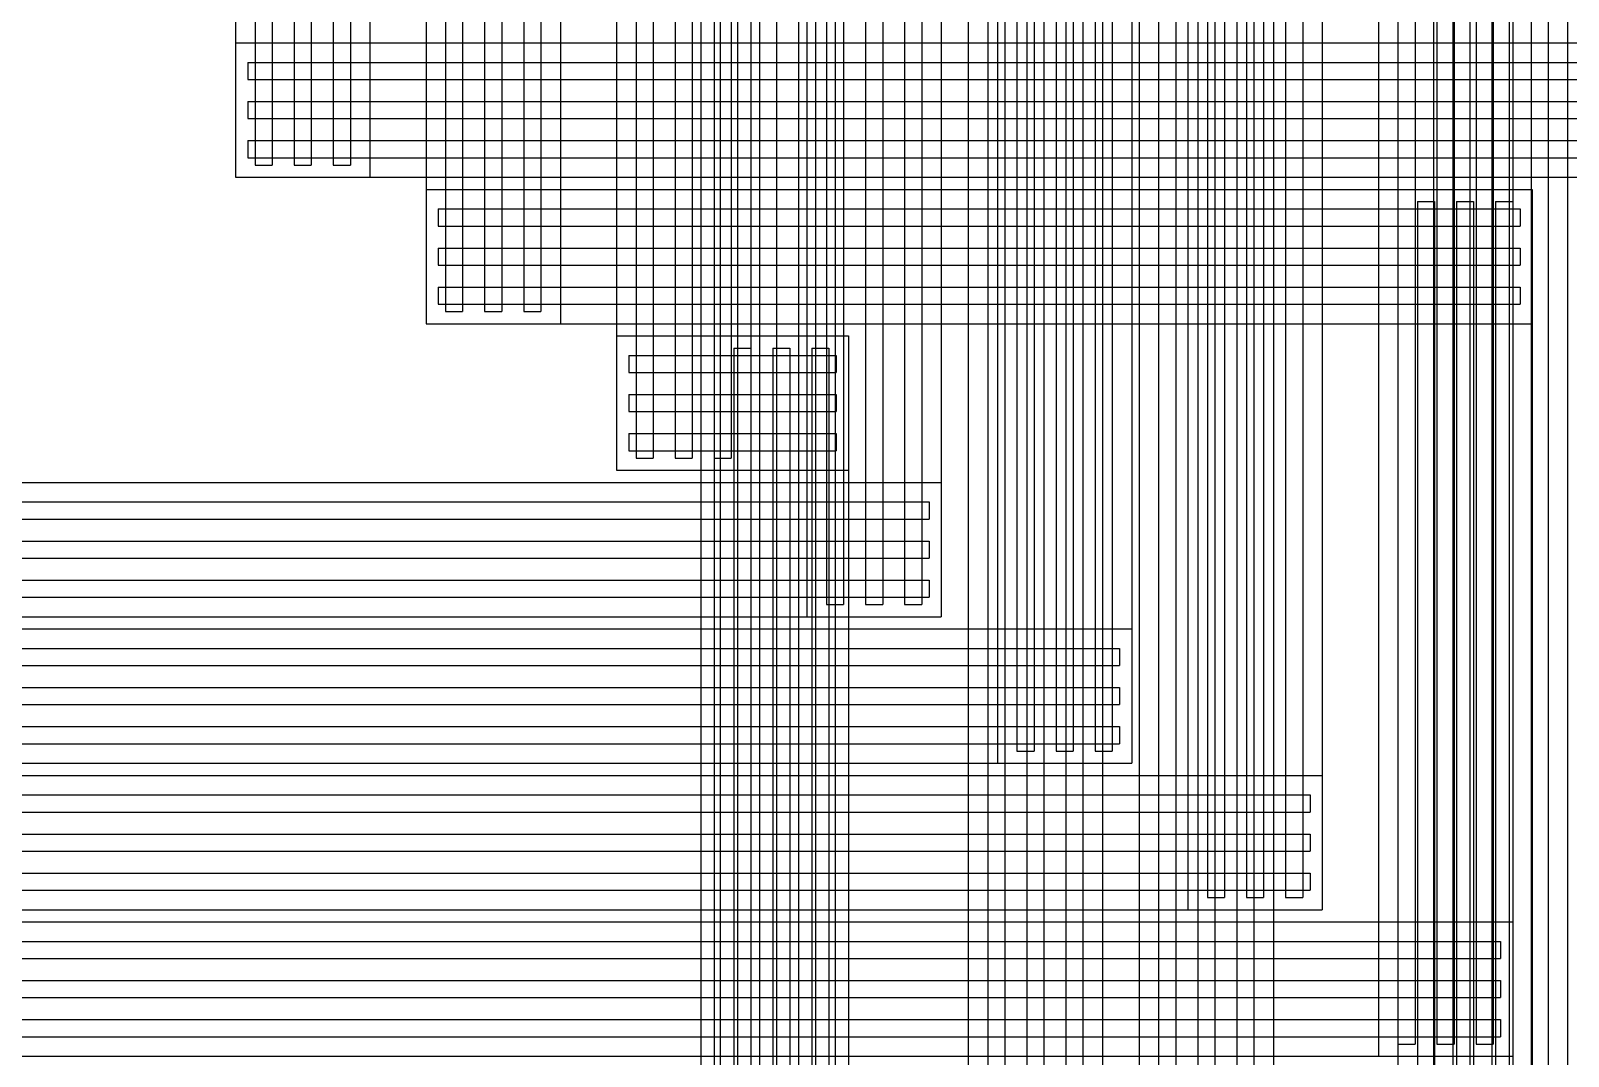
# Model space of a CAD drawing. Header units: millimetres. Extents: x -1225 to 566, y -985 to 617.
# Drawn here: x -200.7 to -137.8, y -246.7 to -204.7 of the extents above; entities that cross this region are included whole.
import ezdxf

# ---------------------------------------------------------------- set-up
doc = ezdxf.new("R2010")
doc.units = ezdxf.units.MM
doc.layers.add('HIDDEN', color=8, linetype='Continuous')
doc.layers.add('VISIBLE', color=7, linetype='Continuous')

msp = doc.modelspace()

# ---------------------------------------------------------------- linework, layer by layer
at = {"layer": 'HIDDEN'}
for points in [[(-192.35, -120.73), (-192.35, -210.73)], [(-186.85, -120.73), (-186.85, -210.73)], [(-184.55, -120.73), (-184.55, -216.73)], [(-179.05, -120.73), (-179.05, -216.73)], [(-176.75, -120.73), (-176.75, -222.73)], [(-171.25, -120.73), (-171.25, -222.73)], [(-168.95, -120.73), (-168.95, -228.73)], [(-163.45, -120.73), (-163.45, -228.73)], [(-161.15, -120.73), (-161.15, -234.73)], [(-155.65, -120.73), (-155.65, -234.73)], [(-153.35, -120.73), (-153.35, -240.73)], [(-147.85, -120.73), (-147.85, -240.73)], [(-145.55, -120.73), (-145.55, -246.73)], [(-140.05, -120.73), (-140.05, -246.73)], [(-191.55, -121.23), (-191.55, -210.23)], [(-190.85, -121.23), (-190.85, -210.23)], [(-189.95, -121.23), (-189.95, -210.23)], [(-189.25, -121.23), (-189.25, -210.23)], [(-188.35, -121.23), (-188.35, -210.23)], [(-187.65, -121.23), (-187.65, -210.23)], [(-183.75, -121.23), (-183.75, -216.23)], [(-183.05, -121.23), (-183.05, -216.23)], [(-182.15, -121.23), (-182.15, -216.23)], [(-181.45, -121.23), (-181.45, -216.23)], [(-180.55, -121.23), (-180.55, -216.23)], [(-179.85, -121.23), (-179.85, -216.23)], [(-175.95, -121.23), (-175.95, -222.23)], [(-175.25, -121.23), (-175.25, -222.23)], [(-174.35, -121.23), (-174.35, -222.23)], [(-173.65, -121.23), (-173.65, -222.23)], [(-172.75, -121.23), (-172.75, -222.23)], [(-172.05, -121.23), (-172.05, -222.23)], [(-168.15, -121.23), (-168.15, -228.23)], [(-167.45, -121.23), (-167.45, -228.23)], [(-166.55, -121.23), (-166.55, -228.23)], [(-165.85, -121.23), (-165.85, -228.23)], [(-164.95, -121.23), (-164.95, -228.23)], [(-164.25, -121.23), (-164.25, -228.23)], [(-160.35, -121.23), (-160.35, -234.23)], [(-159.65, -121.23), (-159.65, -234.23)], [(-158.75, -121.23), (-158.75, -234.23)], [(-158.05, -121.23), (-158.05, -234.23)], [(-157.15, -121.23), (-157.15, -234.23)], [(-156.45, -121.23), (-156.45, -234.23)], [(-152.55, -121.23), (-152.55, -240.23)], [(-151.85, -121.23), (-151.85, -240.23)], [(-150.95, -121.23), (-150.95, -240.23)], [(-150.25, -121.23), (-150.25, -240.23)], [(-149.35, -121.23), (-149.35, -240.23)], [(-148.65, -121.23), (-148.65, -240.23)], [(-144.75, -121.23), (-144.75, -246.23)], [(-144.05, -121.23), (-144.05, -246.23)], [(-143.15, -121.23), (-143.15, -246.23)], [(-142.45, -121.23), (-142.45, -246.23)], [(-141.55, -121.23), (-141.55, -246.23)], [(-140.85, -121.23), (-140.85, -246.23)], [(-173.3, -169.23), (-173.3, -222.73)], [(-173.3, -169.23), (-173.3, -404.73)], [(-167.8, -169.23), (-167.8, -314.58)], [(-167.8, -169.23), (-167.8, -404.73)], [(-172.5, -169.73), (-172.5, -314.58)], [(-172.5, -169.73), (-172.5, -404.23)], [(-171.8, -169.73), (-171.8, -314.58)], [(-171.8, -169.73), (-171.8, -404.23)], [(-170.9, -169.73), (-170.9, -404.23)], [(-170.2, -169.73), (-170.2, -404.23)], [(-169.3, -169.73), (-169.3, -404.23)], [(-168.6, -169.73), (-168.6, -314.58)], [(-168.6, -169.73), (-168.6, -404.23)], [(-162.35, -175.23), (-162.35, -404.73)], [(-156.85, -175.23), (-156.85, -234.73)], [(-156.85, -175.23), (-156.85, -404.73)], [(-161.55, -175.73), (-161.55, -404.23)], [(-160.85, -175.73), (-160.85, -234.73)], [(-160.85, -175.73), (-160.85, -404.23)], [(-159.95, -175.73), (-159.95, -234.73)], [(-159.95, -175.73), (-159.95, -404.23)], [(-159.25, -175.73), (-159.25, -234.73)], [(-159.25, -175.73), (-159.25, -404.23)], [(-158.35, -175.73), (-158.35, -234.73)], [(-158.35, -175.73), (-158.35, -404.23)], [(-157.65, -175.73), (-157.65, -234.73)], [(-157.65, -175.73), (-157.65, -404.23)], [(-155.35, -181.23), (-155.35, -411.73)], [(-149.85, -181.23), (-149.85, -240.73)], [(-149.85, -181.23), (-149.85, -411.73)], [(-154.55, -181.73), (-154.55, -411.23)], [(-153.85, -181.73), (-153.85, -411.23)], [(-152.95, -181.73), (-152.95, -240.73)], [(-152.95, -181.73), (-152.95, -411.23)], [(-152.25, -181.73), (-152.25, -240.73)], [(-152.25, -181.73), (-152.25, -411.23)], [(-151.35, -181.73), (-151.35, -240.73)], [(-151.35, -181.73), (-151.35, -411.23)], [(-150.65, -181.73), (-150.65, -240.73)], [(-150.65, -181.73), (-150.65, -411.23)], [(-143.3, -187.23), (-143.3, -308.58)], [(-143.3, -187.23), (-143.3, -404.73)], [(-137.8, -187.23), (-137.8, -404.73)], [(-142.5, -187.73), (-142.5, -308.58)], [(-142.5, -187.73), (-142.5, -404.23)], [(-141.8, -187.73), (-141.8, -308.58)], [(-141.8, -187.73), (-141.8, -404.23)], [(-140.9, -187.73), (-140.9, -308.58)], [(-140.9, -187.73), (-140.9, -404.23)], [(-140.2, -187.73), (-140.2, -308.58)], [(-140.2, -187.73), (-140.2, -404.23)], [(-139.3, -187.73), (-139.3, -404.23)], [(-138.6, -187.73), (-138.6, -404.23)], [(-192.35, -205.23), (-42.25, -205.23)], [(-192.35, -205.23), (-192.35, -210.73)], [(-191.55, -205.23), (-190.85, -205.23)], [(-189.95, -205.23), (-189.25, -205.23)], [(-188.35, -205.23), (-187.65, -205.23)], [(-184.55, -205.23), (-179.05, -205.23)], [(-176.75, -205.23), (-171.25, -205.23)], [(-170.9, -205.23), (-170.9, -210.73)], [(-170.2, -205.23), (-170.2, -210.73)], [(-169.3, -205.23), (-169.3, -210.73)], [(-168.95, -205.23), (-163.45, -205.23)], [(-162.35, -205.23), (-162.35, -210.73)], [(-161.55, -205.23), (-161.55, -210.73)], [(-161.15, -205.23), (-155.65, -205.23)], [(-155.35, -205.23), (-155.35, -210.73)], [(-154.55, -205.23), (-154.55, -210.73)], [(-153.85, -205.23), (-153.85, -210.73)], [(-153.35, -205.23), (-147.85, -205.23)], [(-145.55, -205.23), (-140.05, -205.23)], [(-139.3, -205.23), (-139.3, -210.73)], [(-138.6, -205.23), (-138.6, -210.73)], [(-137.8, -205.23), (-137.8, -210.73)], [(-191.85, -206.03), (-42.75, -206.03)], [(-191.85, -206.03), (-191.85, -206.73)], [(-186.85, -206.03), (-186.85, -206.73)], [(-184.55, -206.03), (-184.55, -206.73)], [(-183.75, -206.03), (-183.05, -206.03)], [(-182.15, -206.03), (-181.45, -206.03)], [(-180.55, -206.03), (-179.85, -206.03)], [(-179.05, -206.03), (-179.05, -206.73)], [(-176.75, -206.03), (-171.25, -206.03)], [(-168.95, -206.03), (-163.45, -206.03)], [(-161.15, -206.03), (-155.65, -206.03)], [(-153.35, -206.03), (-147.85, -206.03)], [(-145.55, -206.03), (-140.05, -206.03)], [(-191.85, -206.73), (-42.75, -206.73)], [(-183.75, -206.73), (-183.05, -206.73)], [(-182.15, -206.73), (-181.45, -206.73)], [(-180.55, -206.73), (-179.85, -206.73)], [(-176.75, -206.73), (-171.25, -206.73)], [(-168.95, -206.73), (-163.45, -206.73)], [(-161.15, -206.73), (-155.65, -206.73)], [(-153.35, -206.73), (-147.85, -206.73)], [(-145.55, -206.73), (-140.05, -206.73)], [(-191.85, -207.63), (-42.75, -207.63)], [(-191.85, -207.63), (-191.85, -208.33)], [(-186.85, -207.63), (-186.85, -208.33)], [(-184.55, -207.63), (-184.55, -208.33)], [(-183.75, -207.63), (-183.05, -207.63)], [(-182.15, -207.63), (-181.45, -207.63)], [(-180.55, -207.63), (-179.85, -207.63)], [(-179.05, -207.63), (-179.05, -208.33)], [(-176.75, -207.63), (-171.25, -207.63)], [(-168.95, -207.63), (-163.45, -207.63)], [(-161.15, -207.63), (-155.65, -207.63)], [(-153.35, -207.63), (-147.85, -207.63)], [(-145.55, -207.63), (-140.05, -207.63)], [(-191.85, -208.33), (-42.75, -208.33)], [(-183.75, -208.33), (-183.05, -208.33)], [(-182.15, -208.33), (-181.45, -208.33)], [(-180.55, -208.33), (-179.85, -208.33)], [(-176.75, -208.33), (-171.25, -208.33)], [(-168.95, -208.33), (-163.45, -208.33)], [(-161.15, -208.33), (-155.65, -208.33)], [(-153.35, -208.33), (-147.85, -208.33)], [(-145.55, -208.33), (-140.05, -208.33)], [(-191.85, -209.23), (-42.75, -209.23)], [(-191.85, -209.23), (-191.85, -209.93)], [(-186.85, -209.23), (-186.85, -209.93)], [(-184.55, -209.23), (-184.55, -209.93)], [(-183.75, -209.23), (-183.05, -209.23)], [(-182.15, -209.23), (-181.45, -209.23)], [(-180.55, -209.23), (-179.85, -209.23)], [(-179.05, -209.23), (-179.05, -209.93)], [(-176.75, -209.23), (-171.25, -209.23)], [(-168.95, -209.23), (-163.45, -209.23)], [(-161.15, -209.23), (-155.65, -209.23)], [(-153.35, -209.23), (-147.85, -209.23)], [(-145.55, -209.23), (-140.05, -209.23)], [(-191.85, -209.93), (-42.75, -209.93)], [(-191.55, -210.23), (-190.85, -210.23)], [(-189.95, -210.23), (-189.25, -210.23)], [(-188.35, -210.23), (-187.65, -210.23)], [(-183.75, -209.93), (-183.05, -209.93)], [(-182.15, -209.93), (-181.45, -209.93)], [(-180.55, -209.93), (-179.85, -209.93)], [(-176.75, -209.93), (-171.25, -209.93)], [(-168.95, -209.93), (-163.45, -209.93)], [(-161.15, -209.93), (-155.65, -209.93)], [(-153.35, -209.93), (-147.85, -209.93)], [(-145.55, -209.93), (-140.05, -209.93)], [(-192.35, -210.73), (-186.85, -210.73)], [(-192.35, -210.73), (-42.25, -210.73)], [(-184.55, -210.73), (-179.05, -210.73)], [(-176.75, -210.73), (-171.25, -210.73)], [(-168.95, -210.73), (-163.45, -210.73)], [(-161.15, -210.73), (-155.65, -210.73)], [(-153.35, -210.73), (-147.85, -210.73)], [(-145.55, -210.73), (-140.05, -210.73)], [(-184.55, -211.23), (-139.25, -211.23)], [(-184.55, -211.23), (-184.55, -216.73)], [(-183.75, -211.23), (-183.05, -211.23)], [(-182.15, -211.23), (-181.45, -211.23)], [(-180.55, -211.23), (-179.85, -211.23)], [(-176.75, -211.23), (-171.25, -211.23)], [(-170.9, -211.23), (-170.9, -216.73)], [(-170.2, -211.23), (-170.2, -216.73)], [(-169.3, -211.23), (-169.3, -216.73)], [(-168.95, -211.23), (-163.45, -211.23)], [(-162.35, -211.23), (-162.35, -216.73)], [(-161.55, -211.23), (-161.55, -216.73)], [(-161.15, -211.23), (-155.65, -211.23)], [(-155.35, -211.23), (-155.35, -216.73)], [(-154.55, -211.23), (-154.55, -216.73)], [(-153.85, -211.23), (-153.85, -216.73)], [(-153.35, -211.23), (-147.85, -211.23)], [(-145.55, -211.23), (-140.05, -211.23)], [(-144.75, -211.23), (-140.05, -211.23)], [(-144.75, -211.23), (-139.25, -211.23)], [(-144.75, -211.23), (-144.75, -246.73)], [(-144.75, -211.23), (-144.75, -308.58)], [(-139.3, -211.23), (-139.3, -308.58)], [(-139.25, -211.23), (-139.25, -216.73)], [(-139.25, -211.23), (-139.25, -308.58)], [(-184.05, -212.03), (-139.75, -212.03)], [(-184.05, -212.03), (-184.05, -212.73)], [(-179.05, -212.03), (-179.05, -212.73)], [(-176.75, -212.03), (-176.75, -212.73)], [(-175.95, -212.03), (-175.25, -212.03)], [(-174.35, -212.03), (-173.65, -212.03)], [(-172.75, -212.03), (-172.05, -212.03)], [(-171.25, -212.03), (-171.25, -212.73)], [(-168.95, -212.03), (-163.45, -212.03)], [(-161.15, -212.03), (-155.65, -212.03)], [(-153.35, -212.03), (-147.85, -212.03)], [(-145.55, -212.03), (-140.05, -212.03)], [(-143.95, -211.73), (-143.25, -211.73)], [(-143.95, -211.73), (-143.25, -211.73)], [(-143.95, -211.73), (-143.95, -246.73)], [(-143.95, -211.73), (-143.95, -308.08)], [(-143.25, -211.73), (-143.25, -246.73)], [(-143.25, -211.73), (-143.25, -308.08)], [(-142.35, -211.73), (-141.65, -211.73)], [(-142.35, -211.73), (-141.65, -211.73)], [(-142.35, -211.73), (-142.35, -246.73)], [(-142.35, -211.73), (-142.35, -308.08)], [(-141.65, -211.73), (-141.65, -246.73)], [(-141.65, -211.73), (-141.65, -308.08)], [(-140.75, -211.73), (-140.05, -211.73)], [(-140.75, -211.73), (-140.05, -211.73)], [(-140.75, -211.73), (-140.75, -246.73)], [(-140.75, -211.73), (-140.75, -308.08)], [(-140.05, -211.73), (-140.05, -246.73)], [(-140.05, -211.73), (-140.05, -308.08)], [(-139.75, -212.03), (-139.75, -212.73)], [(-184.05, -212.73), (-139.75, -212.73)], [(-175.95, -212.73), (-175.25, -212.73)], [(-174.35, -212.73), (-173.65, -212.73)], [(-172.75, -212.73), (-172.05, -212.73)], [(-168.95, -212.73), (-163.45, -212.73)], [(-161.15, -212.73), (-155.65, -212.73)], [(-153.35, -212.73), (-147.85, -212.73)], [(-145.55, -212.73), (-140.05, -212.73)], [(-184.05, -213.63), (-139.75, -213.63)], [(-184.05, -213.63), (-184.05, -214.33)], [(-179.05, -213.63), (-179.05, -214.33)], [(-176.75, -213.63), (-176.75, -214.33)], [(-175.95, -213.63), (-175.25, -213.63)], [(-174.35, -213.63), (-173.65, -213.63)], [(-172.75, -213.63), (-172.05, -213.63)], [(-171.25, -213.63), (-171.25, -214.33)], [(-168.95, -213.63), (-163.45, -213.63)], [(-161.15, -213.63), (-155.65, -213.63)], [(-153.35, -213.63), (-147.85, -213.63)], [(-145.55, -213.63), (-140.05, -213.63)], [(-139.75, -213.63), (-139.75, -214.33)], [(-184.05, -214.33), (-139.75, -214.33)], [(-175.95, -214.33), (-175.25, -214.33)], [(-174.35, -214.33), (-173.65, -214.33)], [(-172.75, -214.33), (-172.05, -214.33)], [(-168.95, -214.33), (-163.45, -214.33)], [(-161.15, -214.33), (-155.65, -214.33)], [(-153.35, -214.33), (-147.85, -214.33)], [(-145.55, -214.33), (-140.05, -214.33)], [(-184.05, -215.23), (-139.75, -215.23)], [(-184.05, -215.23), (-184.05, -215.93)], [(-179.05, -215.23), (-179.05, -215.93)], [(-176.75, -215.23), (-176.75, -215.93)], [(-175.95, -215.23), (-175.25, -215.23)], [(-174.35, -215.23), (-173.65, -215.23)], [(-172.75, -215.23), (-172.05, -215.23)], [(-171.25, -215.23), (-171.25, -215.93)], [(-168.95, -215.23), (-163.45, -215.23)], [(-161.15, -215.23), (-155.65, -215.23)], [(-153.35, -215.23), (-147.85, -215.23)], [(-145.55, -215.23), (-140.05, -215.23)], [(-139.75, -215.23), (-139.75, -215.93)], [(-184.05, -215.93), (-139.75, -215.93)], [(-175.95, -215.93), (-175.25, -215.93)], [(-174.35, -215.93), (-173.65, -215.93)], [(-172.75, -215.93), (-172.05, -215.93)], [(-168.95, -215.93), (-163.45, -215.93)], [(-161.15, -215.93), (-155.65, -215.93)], [(-153.35, -215.93), (-147.85, -215.93)], [(-145.55, -215.93), (-140.05, -215.93)], [(-183.75, -216.23), (-183.05, -216.23)], [(-182.15, -216.23), (-181.45, -216.23)], [(-180.55, -216.23), (-179.85, -216.23)], [(-184.55, -216.73), (-179.05, -216.73)], [(-184.55, -216.73), (-139.25, -216.73)], [(-176.75, -216.73), (-171.25, -216.73)], [(-168.95, -216.73), (-163.45, -216.73)], [(-161.15, -216.73), (-155.65, -216.73)], [(-153.35, -216.73), (-147.85, -216.73)], [(-145.55, -216.73), (-140.05, -216.73)], [(-176.75, -217.23), (-167.25, -217.23)], [(-176.75, -217.23), (-176.75, -222.73)], [(-175.95, -217.23), (-175.25, -217.23)], [(-174.35, -217.23), (-173.65, -217.23)], [(-172.75, -217.23), (-172.05, -217.23)], [(-172.75, -217.23), (-172.05, -217.23)], [(-172.75, -217.23), (-167.25, -217.23)], [(-172.75, -217.23), (-172.75, -222.23)], [(-172.75, -217.23), (-172.75, -314.58)], [(-171.95, -217.73), (-171.25, -217.73)], [(-171.95, -217.73), (-171.95, -314.08)], [(-171.25, -217.73), (-171.25, -222.73)], [(-171.25, -217.73), (-171.25, -314.08)], [(-170.9, -217.23), (-170.9, -314.58)], [(-170.35, -217.73), (-169.65, -217.73)], [(-170.35, -217.73), (-170.35, -314.08)], [(-170.2, -217.23), (-170.2, -314.58)], [(-169.65, -217.73), (-169.65, -314.08)], [(-169.3, -217.23), (-169.3, -314.58)], [(-168.95, -217.23), (-167.25, -217.23)], [(-168.95, -217.23), (-167.25, -217.23)], [(-168.75, -217.73), (-168.05, -217.73)], [(-168.75, -217.73), (-168.75, -314.08)], [(-168.15, -217.73), (-168.05, -217.73)], [(-168.05, -217.73), (-168.05, -228.23)], [(-168.05, -217.73), (-168.05, -314.08)], [(-167.25, -217.23), (-167.25, -222.73)], [(-167.25, -217.23), (-167.25, -222.73)], [(-167.25, -217.23), (-167.25, -228.73)], [(-167.25, -217.23), (-167.25, -314.58)], [(-176.25, -218.03), (-167.75, -218.03)], [(-176.25, -218.03), (-176.25, -218.73)], [(-168.95, -218.03), (-168.95, -218.73)], [(-168.15, -218.03), (-167.75, -218.03)], [(-167.75, -218.03), (-167.75, -218.73)], [(-167.75, -218.03), (-167.75, -218.73)], [(-176.25, -218.73), (-167.75, -218.73)], [(-168.15, -218.73), (-167.75, -218.73)], [(-176.25, -219.63), (-167.75, -219.63)], [(-176.25, -219.63), (-176.25, -220.33)], [(-168.95, -219.63), (-168.95, -220.33)], [(-168.15, -219.63), (-167.75, -219.63)], [(-167.75, -219.63), (-167.75, -220.33)], [(-167.75, -219.63), (-167.75, -220.33)], [(-176.25, -220.33), (-167.75, -220.33)], [(-168.15, -220.33), (-167.75, -220.33)], [(-176.25, -221.23), (-167.75, -221.23)], [(-176.25, -221.23), (-176.25, -221.93)], [(-168.95, -221.23), (-168.95, -221.93)], [(-168.15, -221.23), (-167.75, -221.23)], [(-167.75, -221.23), (-167.75, -221.93)], [(-167.75, -221.23), (-167.75, -221.93)], [(-176.25, -221.93), (-167.75, -221.93)], [(-175.95, -222.23), (-175.25, -222.23)], [(-174.35, -222.23), (-173.65, -222.23)], [(-172.75, -222.23), (-172.05, -222.23)], [(-168.15, -221.93), (-167.75, -221.93)], [(-176.75, -222.73), (-171.25, -222.73)], [(-176.75, -222.73), (-167.25, -222.73)], [(-171.95, -222.73), (-171.25, -222.73)], [(-171.95, -222.73), (-171.25, -222.73)], [(-170.35, -222.73), (-169.65, -222.73)], [(-168.95, -222.73), (-167.25, -222.73)], [(-237.75, -223.23), (-163.45, -223.23)], [(-173.3, -223.23), (-173.3, -228.73)], [(-172.75, -223.23), (-172.75, -228.73)], [(-171.95, -223.23), (-171.25, -223.23)], [(-170.35, -223.23), (-169.65, -223.23)], [(-168.75, -223.23), (-167.45, -223.23)], [(-166.55, -223.23), (-165.85, -223.23)], [(-164.95, -223.23), (-164.25, -223.23)], [(-163.45, -223.23), (-163.45, -228.73)], [(-237.25, -224.03), (-163.95, -224.03)], [(-171.95, -224.03), (-171.95, -224.73)], [(-171.25, -224.03), (-171.25, -224.73)], [(-170.35, -224.03), (-170.35, -224.73)], [(-169.65, -224.03), (-169.65, -224.73)], [(-168.95, -224.03), (-168.95, -224.73)], [(-168.75, -224.03), (-168.75, -224.73)], [(-163.95, -224.03), (-163.95, -224.73)], [(-237.25, -224.73), (-163.95, -224.73)], [(-237.25, -225.63), (-163.95, -225.63)], [(-171.95, -225.63), (-171.95, -226.33)], [(-171.25, -225.63), (-171.25, -226.33)], [(-170.35, -225.63), (-170.35, -226.33)], [(-169.65, -225.63), (-169.65, -226.33)], [(-168.95, -225.63), (-168.95, -226.33)], [(-168.75, -225.63), (-168.75, -226.33)], [(-163.95, -225.63), (-163.95, -226.33)], [(-237.25, -226.33), (-163.95, -226.33)], [(-237.25, -227.23), (-163.95, -227.23)], [(-171.95, -227.23), (-171.95, -227.93)], [(-171.25, -227.23), (-171.25, -227.93)], [(-170.35, -227.23), (-170.35, -227.93)], [(-169.65, -227.23), (-169.65, -227.93)], [(-168.95, -227.23), (-168.95, -227.93)], [(-168.75, -227.23), (-168.75, -227.93)], [(-163.95, -227.23), (-163.95, -227.93)], [(-237.25, -227.93), (-163.95, -227.93)], [(-168.15, -228.23), (-167.45, -228.23)], [(-166.55, -228.23), (-165.85, -228.23)], [(-164.95, -228.23), (-164.25, -228.23)], [(-237.75, -228.73), (-163.45, -228.73)], [(-171.95, -228.73), (-171.25, -228.73)], [(-170.35, -228.73), (-169.65, -228.73)], [(-168.95, -228.73), (-163.45, -228.73)], [(-168.75, -228.73), (-168.05, -228.73)], [(-168.75, -228.73), (-168.05, -228.73)], [(-424.43, -229.23), (-155.65, -229.23)], [(-173.3, -229.23), (-173.3, -234.73)], [(-172.75, -229.23), (-172.75, -234.73)], [(-171.95, -229.23), (-171.95, -234.73)], [(-171.25, -229.23), (-171.25, -234.73)], [(-170.35, -229.23), (-170.35, -234.73)], [(-169.65, -229.23), (-169.65, -234.73)], [(-168.75, -229.23), (-168.75, -234.73)], [(-168.05, -229.23), (-168.05, -234.73)], [(-167.25, -229.23), (-167.25, -234.73)], [(-162.35, -229.23), (-162.35, -234.73)], [(-161.55, -229.23), (-161.55, -234.73)], [(-160.35, -229.23), (-159.65, -229.23)], [(-158.75, -229.23), (-158.05, -229.23)], [(-157.15, -229.23), (-156.45, -229.23)], [(-155.65, -229.23), (-155.65, -234.73)], [(-423.93, -230.03), (-156.15, -230.03)], [(-161.15, -230.03), (-161.15, -230.73)], [(-156.15, -230.03), (-156.15, -230.73)], [(-423.93, -230.73), (-156.15, -230.73)], [(-423.93, -231.63), (-156.15, -231.63)], [(-161.15, -231.63), (-161.15, -232.33)], [(-156.15, -231.63), (-156.15, -232.33)], [(-423.93, -232.33), (-156.15, -232.33)], [(-423.93, -233.23), (-156.15, -233.23)], [(-161.15, -233.23), (-161.15, -233.93)], [(-156.15, -233.23), (-156.15, -233.93)], [(-423.93, -233.93), (-156.15, -233.93)], [(-424.43, -234.73), (-155.65, -234.73)], [(-161.15, -234.73), (-155.65, -234.73)], [(-160.35, -234.23), (-159.65, -234.23)], [(-158.75, -234.23), (-158.05, -234.23)], [(-157.15, -234.23), (-156.45, -234.23)], [(-438.75, -235.23), (-147.85, -235.23)], [(-173.3, -235.23), (-173.3, -240.73)], [(-172.75, -235.23), (-172.75, -240.73)], [(-171.95, -235.23), (-171.95, -240.73)], [(-171.25, -235.23), (-171.25, -240.73)], [(-170.35, -235.23), (-170.35, -240.73)], [(-169.65, -235.23), (-169.65, -240.73)], [(-168.75, -235.23), (-168.75, -240.73)], [(-168.05, -235.23), (-168.05, -240.73)], [(-167.25, -235.23), (-167.25, -240.73)], [(-162.35, -235.23), (-162.35, -240.73)], [(-161.55, -235.23), (-161.55, -240.73)], [(-160.85, -235.23), (-160.85, -240.73)], [(-159.95, -235.23), (-159.95, -240.73)], [(-159.25, -235.23), (-159.25, -240.73)], [(-158.35, -235.23), (-158.35, -240.73)], [(-157.65, -235.23), (-157.65, -240.73)], [(-156.85, -235.23), (-156.85, -240.73)], [(-155.35, -235.23), (-155.35, -240.73)], [(-154.55, -235.23), (-154.55, -240.73)], [(-153.85, -235.23), (-153.85, -240.73)], [(-152.55, -235.23), (-151.85, -235.23)], [(-150.95, -235.23), (-150.25, -235.23)], [(-149.35, -235.23), (-148.65, -235.23)], [(-147.85, -235.23), (-147.85, -240.73)], [(-438.25, -236.03), (-148.35, -236.03)], [(-153.35, -236.03), (-153.35, -236.73)], [(-148.35, -236.03), (-148.35, -236.73)], [(-438.25, -236.73), (-148.35, -236.73)], [(-438.25, -237.63), (-148.35, -237.63)], [(-153.35, -237.63), (-153.35, -238.33)], [(-148.35, -237.63), (-148.35, -238.33)], [(-438.25, -238.33), (-148.35, -238.33)], [(-438.25, -239.23), (-148.35, -239.23)], [(-153.35, -239.23), (-153.35, -239.93)], [(-148.35, -239.23), (-148.35, -239.93)], [(-438.25, -239.93), (-148.35, -239.93)], [(-152.55, -240.23), (-151.85, -240.23)], [(-150.95, -240.23), (-150.25, -240.23)], [(-149.35, -240.23), (-148.65, -240.23)], [(-438.75, -240.73), (-147.85, -240.73)], [(-153.35, -240.73), (-147.85, -240.73)], [(-408.45, -241.23), (-140.05, -241.23)], [(-173.3, -241.23), (-173.3, -246.73)], [(-172.75, -241.23), (-172.75, -246.73)], [(-171.95, -241.23), (-171.95, -246.73)], [(-171.25, -241.23), (-171.25, -246.73)], [(-170.35, -241.23), (-170.35, -246.73)], [(-169.65, -241.23), (-169.65, -246.73)], [(-168.75, -241.23), (-168.75, -246.73)], [(-168.05, -241.23), (-168.05, -246.73)], [(-167.25, -241.23), (-167.25, -246.73)], [(-162.35, -241.23), (-162.35, -246.73)], [(-161.55, -241.23), (-161.55, -246.73)], [(-160.85, -241.23), (-160.85, -246.73)], [(-159.95, -241.23), (-159.95, -246.73)], [(-159.25, -241.23), (-159.25, -246.73)], [(-158.35, -241.23), (-158.35, -246.73)], [(-157.65, -241.23), (-157.65, -246.73)], [(-156.85, -241.23), (-156.85, -246.73)], [(-155.35, -241.23), (-155.35, -246.73)], [(-154.55, -241.23), (-154.55, -246.73)], [(-153.85, -241.23), (-153.85, -246.73)], [(-152.95, -241.23), (-152.95, -246.73)], [(-152.25, -241.23), (-152.25, -246.73)], [(-151.35, -241.23), (-151.35, -246.73)], [(-150.65, -241.23), (-150.65, -246.73)], [(-149.85, -241.23), (-149.85, -246.73)], [(-144.75, -241.23), (-144.05, -241.23)], [(-143.15, -241.23), (-142.45, -241.23)], [(-141.55, -241.23), (-140.85, -241.23)], [(-140.05, -241.23), (-140.05, -246.73)], [(-407.95, -242.03), (-140.55, -242.03)], [(-145.55, -242.03), (-145.55, -242.73)], [(-140.55, -242.03), (-140.55, -242.73)], [(-407.95, -242.73), (-140.55, -242.73)], [(-407.95, -243.63), (-140.55, -243.63)], [(-145.55, -243.63), (-145.55, -244.33)], [(-140.55, -243.63), (-140.55, -244.33)], [(-407.95, -244.33), (-140.55, -244.33)], [(-407.95, -245.23), (-140.55, -245.23)], [(-145.55, -245.23), (-145.55, -245.93)], [(-140.55, -245.23), (-140.55, -245.93)], [(-407.95, -245.93), (-140.55, -245.93)], [(-408.45, -246.73), (-140.05, -246.73)], [(-145.55, -246.73), (-140.05, -246.73)], [(-144.75, -246.23), (-144.05, -246.23)], [(-143.15, -246.23), (-142.45, -246.23)], [(-141.55, -246.23), (-140.85, -246.23)]]:
    msp.add_lwpolyline(points, dxfattribs=at)
at = {"layer": 'VISIBLE'}
for points in [[(-184.55, -120.73), (-184.55, -206.03)], [(-179.05, -120.73), (-179.05, -206.03)], [(-176.75, -120.73), (-176.75, -212.03)], [(-171.25, -120.73), (-171.25, -212.03)], [(-168.95, -120.73), (-168.95, -218.03)], [(-163.45, -120.73), (-163.45, -228.73)], [(-161.15, -120.73), (-161.15, -230.03)], [(-155.65, -120.73), (-155.65, -234.73)], [(-153.35, -120.73), (-153.35, -236.03)], [(-147.85, -120.73), (-147.85, -240.73)], [(-145.55, -120.73), (-145.55, -242.03)], [(-140.05, -120.73), (-140.05, -246.73)], [(-191.55, -123.98), (-191.55, -210.23)], [(-190.85, -123.98), (-190.85, -210.23)], [(-189.95, -123.98), (-189.95, -210.23)], [(-189.25, -123.98), (-189.25, -210.23)], [(-188.35, -123.98), (-188.35, -210.23)], [(-187.65, -123.98), (-187.65, -210.23)], [(-183.75, -123.98), (-183.75, -216.23)], [(-183.05, -123.98), (-183.05, -216.23)], [(-182.15, -123.98), (-182.15, -216.23)], [(-181.45, -123.98), (-181.45, -216.23)], [(-180.55, -123.98), (-180.55, -216.23)], [(-179.85, -123.98), (-179.85, -216.23)], [(-175.95, -123.98), (-175.95, -222.23)], [(-175.25, -123.98), (-175.25, -222.23)], [(-174.35, -123.98), (-174.35, -222.23)], [(-173.65, -123.98), (-173.65, -222.23)], [(-172.75, -123.98), (-172.75, -222.23)], [(-172.05, -123.98), (-172.05, -222.23)], [(-168.15, -123.98), (-168.15, -228.23)], [(-167.45, -123.98), (-167.45, -228.23)], [(-166.55, -123.98), (-166.55, -228.23)], [(-165.85, -123.98), (-165.85, -228.23)], [(-164.95, -123.98), (-164.95, -228.23)], [(-164.25, -123.98), (-164.25, -228.23)], [(-160.35, -123.98), (-160.35, -234.23)], [(-159.65, -123.98), (-159.65, -234.23)], [(-158.75, -123.98), (-158.75, -234.23)], [(-158.05, -123.98), (-158.05, -234.23)], [(-157.15, -123.98), (-157.15, -234.23)], [(-156.45, -123.98), (-156.45, -234.23)], [(-152.55, -123.98), (-152.55, -240.23)], [(-151.85, -123.98), (-151.85, -240.23)], [(-150.95, -123.98), (-150.95, -240.23)], [(-150.25, -123.98), (-150.25, -240.23)], [(-149.35, -123.98), (-149.35, -240.23)], [(-148.65, -123.98), (-148.65, -240.23)], [(-144.75, -123.98), (-144.75, -246.23)], [(-144.05, -123.98), (-144.05, -246.23)], [(-143.15, -123.98), (-143.15, -246.23)], [(-142.45, -123.98), (-142.45, -246.23)], [(-141.55, -123.98), (-141.55, -246.23)], [(-140.85, -123.98), (-140.85, -246.23)], [(-192.35, -203.93), (-192.35, -210.73)], [(-186.85, -203.93), (-186.85, -206.03)], [(-192.35, -205.23), (-191.55, -205.23)], [(-192.35, -205.23), (-192.35, -210.73)], [(-190.85, -205.23), (-189.95, -205.23)], [(-189.25, -205.23), (-188.35, -205.23)], [(-187.65, -205.23), (-184.55, -205.23)], [(-179.05, -205.23), (-176.75, -205.23)], [(-171.25, -205.23), (-168.95, -205.23)], [(-170.9, -204.73), (-170.9, -205.23)], [(-170.2, -204.73), (-170.2, -205.23)], [(-169.3, -204.73), (-169.3, -205.23)], [(-163.45, -205.23), (-161.15, -205.23)], [(-162.35, -204.73), (-162.35, -205.23)], [(-161.55, -204.73), (-161.55, -205.23)], [(-155.65, -205.23), (-153.35, -205.23)], [(-155.35, -204.73), (-155.35, -205.23)], [(-154.55, -204.73), (-154.55, -205.23)], [(-153.85, -204.73), (-153.85, -205.23)], [(-147.85, -205.23), (-145.55, -205.23)], [(-140.05, -205.23), (-137.75, -205.23)], [(-139.3, -204.73), (-139.3, -205.23)], [(-138.6, -204.73), (-138.6, -205.23)], [(-137.8, -204.73), (-137.8, -205.23)], [(-191.85, -206.03), (-183.75, -206.03)], [(-191.85, -206.03), (-191.85, -206.73)], [(-183.05, -206.03), (-182.15, -206.03)], [(-181.45, -206.03), (-180.55, -206.03)], [(-179.85, -206.03), (-176.75, -206.03)], [(-171.25, -206.03), (-168.95, -206.03)], [(-163.45, -206.03), (-161.15, -206.03)], [(-155.65, -206.03), (-153.35, -206.03)], [(-147.85, -206.03), (-145.55, -206.03)], [(-140.05, -206.03), (-137.75, -206.03)], [(-191.85, -206.73), (-183.75, -206.73)], [(-186.85, -206.73), (-186.85, -207.63)], [(-184.55, -206.73), (-184.55, -207.63)], [(-183.05, -206.73), (-182.15, -206.73)], [(-181.45, -206.73), (-180.55, -206.73)], [(-179.85, -206.73), (-176.75, -206.73)], [(-179.05, -206.73), (-179.05, -207.63)], [(-171.25, -206.73), (-168.95, -206.73)], [(-163.45, -206.73), (-161.15, -206.73)], [(-155.65, -206.73), (-153.35, -206.73)], [(-147.85, -206.73), (-145.55, -206.73)], [(-140.05, -206.73), (-137.75, -206.73)], [(-191.85, -207.63), (-183.75, -207.63)], [(-191.85, -207.63), (-191.85, -208.33)], [(-183.05, -207.63), (-182.15, -207.63)], [(-181.45, -207.63), (-180.55, -207.63)], [(-179.85, -207.63), (-176.75, -207.63)], [(-171.25, -207.63), (-168.95, -207.63)], [(-163.45, -207.63), (-161.15, -207.63)], [(-155.65, -207.63), (-153.35, -207.63)], [(-147.85, -207.63), (-145.55, -207.63)], [(-140.05, -207.63), (-137.75, -207.63)], [(-191.85, -208.33), (-183.75, -208.33)], [(-186.85, -208.33), (-186.85, -209.23)], [(-184.55, -208.33), (-184.55, -209.23)], [(-183.05, -208.33), (-182.15, -208.33)], [(-181.45, -208.33), (-180.55, -208.33)], [(-179.85, -208.33), (-176.75, -208.33)], [(-179.05, -208.33), (-179.05, -209.23)], [(-171.25, -208.33), (-168.95, -208.33)], [(-163.45, -208.33), (-161.15, -208.33)], [(-155.65, -208.33), (-153.35, -208.33)], [(-147.85, -208.33), (-145.55, -208.33)], [(-140.05, -208.33), (-137.75, -208.33)], [(-191.85, -209.23), (-183.75, -209.23)], [(-191.85, -209.23), (-191.85, -209.93)], [(-183.05, -209.23), (-182.15, -209.23)], [(-181.45, -209.23), (-180.55, -209.23)], [(-179.85, -209.23), (-176.75, -209.23)], [(-171.25, -209.23), (-168.95, -209.23)], [(-163.45, -209.23), (-161.15, -209.23)], [(-155.65, -209.23), (-153.35, -209.23)], [(-147.85, -209.23), (-145.55, -209.23)], [(-140.05, -209.23), (-137.75, -209.23)], [(-191.85, -209.93), (-183.75, -209.93)], [(-191.55, -210.23), (-190.85, -210.23)], [(-189.95, -210.23), (-189.25, -210.23)], [(-188.35, -210.23), (-187.65, -210.23)], [(-186.85, -209.93), (-186.85, -210.73)], [(-184.55, -209.93), (-184.55, -216.73)], [(-183.05, -209.93), (-182.15, -209.93)], [(-181.45, -209.93), (-180.55, -209.93)], [(-179.85, -209.93), (-176.75, -209.93)], [(-179.05, -209.93), (-179.05, -212.03)], [(-171.25, -209.93), (-168.95, -209.93)], [(-163.45, -209.93), (-161.15, -209.93)], [(-155.65, -209.93), (-153.35, -209.93)], [(-147.85, -209.93), (-145.55, -209.93)], [(-140.05, -209.93), (-137.75, -209.93)], [(-192.35, -210.73), (-186.85, -210.73)], [(-192.35, -210.73), (-184.55, -210.73)], [(-179.05, -210.73), (-176.75, -210.73)], [(-171.25, -210.73), (-168.95, -210.73)], [(-170.9, -210.73), (-170.9, -211.23)], [(-170.2, -210.73), (-170.2, -211.23)], [(-169.3, -210.73), (-169.3, -211.23)], [(-163.45, -210.73), (-161.15, -210.73)], [(-162.35, -210.73), (-162.35, -211.23)], [(-161.55, -210.73), (-161.55, -211.23)], [(-155.65, -210.73), (-153.35, -210.73)], [(-155.35, -210.73), (-155.35, -211.23)], [(-154.55, -210.73), (-154.55, -211.23)], [(-153.85, -210.73), (-153.85, -211.23)], [(-147.85, -210.73), (-145.55, -210.73)], [(-140.05, -210.73), (-137.75, -210.73)], [(-139.3, -210.73), (-139.3, -211.23)], [(-138.6, -210.73), (-138.6, -259.23)], [(-137.8, -210.73), (-137.8, -259.23)], [(-184.55, -211.23), (-183.75, -211.23)], [(-184.55, -211.23), (-184.55, -216.73)], [(-183.05, -211.23), (-182.15, -211.23)], [(-181.45, -211.23), (-180.55, -211.23)], [(-179.85, -211.23), (-176.75, -211.23)], [(-171.25, -211.23), (-168.95, -211.23)], [(-163.45, -211.23), (-161.15, -211.23)], [(-155.65, -211.23), (-153.35, -211.23)], [(-147.85, -211.23), (-145.55, -211.23)], [(-140.05, -211.23), (-139.25, -211.23)], [(-140.05, -211.23), (-139.25, -211.23)], [(-139.25, -211.23), (-139.25, -216.73)], [(-139.25, -211.23), (-139.25, -259.23)], [(-184.05, -212.03), (-175.95, -212.03)], [(-184.05, -212.03), (-184.05, -212.73)], [(-175.25, -212.03), (-174.35, -212.03)], [(-173.65, -212.03), (-172.75, -212.03)], [(-172.05, -212.03), (-168.95, -212.03)], [(-163.45, -212.03), (-161.15, -212.03)], [(-155.65, -212.03), (-153.35, -212.03)], [(-147.85, -212.03), (-145.55, -212.03)], [(-140.05, -212.03), (-139.75, -212.03)], [(-139.75, -212.03), (-139.75, -212.73)], [(-184.05, -212.73), (-175.95, -212.73)], [(-179.05, -212.73), (-179.05, -213.63)], [(-176.75, -212.73), (-176.75, -213.63)], [(-175.25, -212.73), (-174.35, -212.73)], [(-173.65, -212.73), (-172.75, -212.73)], [(-172.05, -212.73), (-168.95, -212.73)], [(-171.25, -212.73), (-171.25, -213.63)], [(-163.45, -212.73), (-161.15, -212.73)], [(-155.65, -212.73), (-153.35, -212.73)], [(-147.85, -212.73), (-145.55, -212.73)], [(-140.05, -212.73), (-139.75, -212.73)], [(-184.05, -213.63), (-175.95, -213.63)], [(-184.05, -213.63), (-184.05, -214.33)], [(-175.25, -213.63), (-174.35, -213.63)], [(-173.65, -213.63), (-172.75, -213.63)], [(-172.05, -213.63), (-168.95, -213.63)], [(-163.45, -213.63), (-161.15, -213.63)], [(-155.65, -213.63), (-153.35, -213.63)], [(-147.85, -213.63), (-145.55, -213.63)], [(-140.05, -213.63), (-139.75, -213.63)], [(-139.75, -213.63), (-139.75, -214.33)], [(-184.05, -214.33), (-175.95, -214.33)], [(-179.05, -214.33), (-179.05, -215.23)], [(-176.75, -214.33), (-176.75, -215.23)], [(-175.25, -214.33), (-174.35, -214.33)], [(-173.65, -214.33), (-172.75, -214.33)], [(-172.05, -214.33), (-168.95, -214.33)], [(-171.25, -214.33), (-171.25, -215.23)], [(-163.45, -214.33), (-161.15, -214.33)], [(-155.65, -214.33), (-153.35, -214.33)], [(-147.85, -214.33), (-145.55, -214.33)], [(-140.05, -214.33), (-139.75, -214.33)], [(-184.05, -215.23), (-175.95, -215.23)], [(-184.05, -215.23), (-184.05, -215.93)], [(-175.25, -215.23), (-174.35, -215.23)], [(-173.65, -215.23), (-172.75, -215.23)], [(-172.05, -215.23), (-168.95, -215.23)], [(-163.45, -215.23), (-161.15, -215.23)], [(-155.65, -215.23), (-153.35, -215.23)], [(-147.85, -215.23), (-145.55, -215.23)], [(-140.05, -215.23), (-139.75, -215.23)], [(-139.75, -215.23), (-139.75, -215.93)], [(-184.05, -215.93), (-175.95, -215.93)], [(-179.05, -215.93), (-179.05, -216.73)], [(-176.75, -215.93), (-176.75, -222.73)], [(-175.25, -215.93), (-174.35, -215.93)], [(-173.65, -215.93), (-172.75, -215.93)], [(-172.05, -215.93), (-168.95, -215.93)], [(-171.25, -215.93), (-171.25, -217.73)], [(-163.45, -215.93), (-161.15, -215.93)], [(-155.65, -215.93), (-153.35, -215.93)], [(-147.85, -215.93), (-145.55, -215.93)], [(-140.05, -215.93), (-139.75, -215.93)], [(-183.75, -216.23), (-183.05, -216.23)], [(-182.15, -216.23), (-181.45, -216.23)], [(-180.55, -216.23), (-179.85, -216.23)], [(-184.55, -216.73), (-179.05, -216.73)], [(-184.55, -216.73), (-176.75, -216.73)], [(-171.25, -216.73), (-168.95, -216.73)], [(-170.9, -216.73), (-170.9, -217.23)], [(-170.2, -216.73), (-170.2, -217.23)], [(-169.3, -216.73), (-169.3, -217.23)], [(-163.45, -216.73), (-161.15, -216.73)], [(-162.35, -216.73), (-162.35, -229.23)], [(-161.55, -216.73), (-161.55, -229.23)], [(-155.65, -216.73), (-153.35, -216.73)], [(-155.35, -216.73), (-155.35, -235.23)], [(-154.55, -216.73), (-154.55, -235.23)], [(-153.85, -216.73), (-153.85, -235.23)], [(-147.85, -216.73), (-145.55, -216.73)], [(-140.05, -216.73), (-139.25, -216.73)], [(-176.75, -217.23), (-175.95, -217.23)], [(-176.75, -217.23), (-176.75, -222.73)], [(-175.25, -217.23), (-174.35, -217.23)], [(-173.65, -217.23), (-172.75, -217.23)], [(-172.05, -217.23), (-168.95, -217.23)], [(-172.05, -217.23), (-168.95, -217.23)], [(-171.95, -217.73), (-171.25, -217.73)], [(-171.95, -217.73), (-171.95, -224.03)], [(-171.25, -217.73), (-171.25, -224.03)], [(-170.35, -217.73), (-169.65, -217.73)], [(-170.35, -217.73), (-170.35, -224.03)], [(-169.65, -217.73), (-169.65, -224.03)], [(-168.75, -217.73), (-168.15, -217.73)], [(-168.75, -217.73), (-168.75, -224.03)], [(-176.25, -218.03), (-168.15, -218.03)], [(-176.25, -218.03), (-176.25, -218.73)], [(-176.25, -218.73), (-168.15, -218.73)], [(-168.95, -218.73), (-168.95, -219.63)], [(-176.25, -219.63), (-168.15, -219.63)], [(-176.25, -219.63), (-176.25, -220.33)], [(-176.25, -220.33), (-168.15, -220.33)], [(-168.95, -220.33), (-168.95, -221.23)], [(-176.25, -221.23), (-168.15, -221.23)], [(-176.25, -221.23), (-176.25, -221.93)], [(-176.25, -221.93), (-168.15, -221.93)], [(-175.95, -222.23), (-175.25, -222.23)], [(-174.35, -222.23), (-173.65, -222.23)], [(-172.75, -222.23), (-172.75, -223.23)], [(-172.75, -222.23), (-172.05, -222.23)], [(-168.95, -221.93), (-168.95, -224.03)], [(-176.75, -222.73), (-171.95, -222.73)], [(-176.75, -222.73), (-171.95, -222.73)], [(-173.3, -222.73), (-173.3, -223.23)], [(-171.25, -222.73), (-170.35, -222.73)], [(-169.65, -222.73), (-168.95, -222.73)], [(-237.75, -223.23), (-171.95, -223.23)], [(-171.25, -223.23), (-170.35, -223.23)], [(-169.65, -223.23), (-168.75, -223.23)], [(-167.45, -223.23), (-166.55, -223.23)], [(-165.85, -223.23), (-164.95, -223.23)], [(-164.25, -223.23), (-163.45, -223.23)], [(-163.45, -223.23), (-163.45, -228.73)], [(-237.25, -224.03), (-163.95, -224.03)], [(-163.95, -224.03), (-163.95, -224.73)], [(-237.25, -224.73), (-163.95, -224.73)], [(-171.95, -224.73), (-171.95, -225.63)], [(-171.25, -224.73), (-171.25, -225.63)], [(-170.35, -224.73), (-170.35, -225.63)], [(-169.65, -224.73), (-169.65, -225.63)], [(-168.95, -224.73), (-168.95, -225.63)], [(-168.75, -224.73), (-168.75, -225.63)], [(-237.25, -225.63), (-163.95, -225.63)], [(-163.95, -225.63), (-163.95, -226.33)], [(-237.25, -226.33), (-163.95, -226.33)], [(-171.95, -226.33), (-171.95, -227.23)], [(-171.25, -226.33), (-171.25, -227.23)], [(-170.35, -226.33), (-170.35, -227.23)], [(-169.65, -226.33), (-169.65, -227.23)], [(-168.95, -226.33), (-168.95, -227.23)], [(-168.75, -226.33), (-168.75, -227.23)], [(-237.25, -227.23), (-163.95, -227.23)], [(-163.95, -227.23), (-163.95, -227.93)], [(-237.25, -227.93), (-163.95, -227.93)], [(-171.95, -227.93), (-171.95, -229.23)], [(-171.25, -227.93), (-171.25, -229.23)], [(-170.35, -227.93), (-170.35, -229.23)], [(-169.65, -227.93), (-169.65, -229.23)], [(-168.95, -227.93), (-168.95, -228.73)], [(-168.75, -227.93), (-168.75, -229.23)], [(-168.15, -228.23), (-167.45, -228.23)], [(-168.05, -228.23), (-168.05, -229.23)], [(-166.55, -228.23), (-165.85, -228.23)], [(-164.95, -228.23), (-164.25, -228.23)], [(-233.05, -228.73), (-171.95, -228.73)], [(-173.3, -228.73), (-173.3, -229.23)], [(-172.75, -228.73), (-172.75, -229.23)], [(-171.25, -228.73), (-170.35, -228.73)], [(-169.65, -228.73), (-168.75, -228.73)], [(-168.95, -228.73), (-168.75, -228.73)], [(-168.05, -228.73), (-163.45, -228.73)], [(-168.05, -228.73), (-163.45, -228.73)], [(-167.25, -228.73), (-167.25, -229.23)], [(-233.05, -229.23), (-160.35, -229.23)], [(-159.65, -229.23), (-158.75, -229.23)], [(-158.05, -229.23), (-157.15, -229.23)], [(-156.45, -229.23), (-155.65, -229.23)], [(-155.65, -229.23), (-155.65, -234.73)], [(-369.25, -230.03), (-156.15, -230.03)], [(-156.15, -230.03), (-156.15, -230.73)], [(-369.25, -230.73), (-156.15, -230.73)], [(-161.15, -230.73), (-161.15, -231.63)], [(-369.25, -231.63), (-156.15, -231.63)], [(-156.15, -231.63), (-156.15, -232.33)], [(-369.25, -232.33), (-156.15, -232.33)], [(-161.15, -232.33), (-161.15, -233.23)], [(-369.25, -233.23), (-156.15, -233.23)], [(-156.15, -233.23), (-156.15, -233.93)], [(-369.25, -233.93), (-156.15, -233.93)], [(-161.15, -233.93), (-161.15, -234.73)], [(-233.05, -234.73), (-155.65, -234.73)], [(-173.3, -234.73), (-173.3, -235.23)], [(-172.75, -234.73), (-172.75, -235.23)], [(-171.95, -234.73), (-171.95, -235.23)], [(-171.25, -234.73), (-171.25, -235.23)], [(-170.35, -234.73), (-170.35, -235.23)], [(-169.65, -234.73), (-169.65, -235.23)], [(-168.75, -234.73), (-168.75, -235.23)], [(-168.05, -234.73), (-168.05, -235.23)], [(-167.25, -234.73), (-167.25, -235.23)], [(-162.35, -234.73), (-162.35, -235.23)], [(-161.55, -234.73), (-161.55, -235.23)], [(-161.15, -234.73), (-155.65, -234.73)], [(-160.85, -234.73), (-160.85, -235.23)], [(-160.35, -234.23), (-159.65, -234.23)], [(-159.95, -234.73), (-159.95, -235.23)], [(-159.25, -234.73), (-159.25, -235.23)], [(-158.75, -234.23), (-158.05, -234.23)], [(-158.35, -234.73), (-158.35, -235.23)], [(-157.65, -234.73), (-157.65, -235.23)], [(-157.15, -234.23), (-156.45, -234.23)], [(-156.85, -234.73), (-156.85, -235.23)], [(-369.25, -235.23), (-152.55, -235.23)], [(-151.85, -235.23), (-150.95, -235.23)], [(-150.25, -235.23), (-149.35, -235.23)], [(-148.65, -235.23), (-147.85, -235.23)], [(-147.85, -235.23), (-147.85, -240.73)], [(-369.25, -236.03), (-148.35, -236.03)], [(-148.35, -236.03), (-148.35, -236.73)], [(-369.25, -236.73), (-148.35, -236.73)], [(-153.35, -236.73), (-153.35, -237.63)], [(-369.25, -237.63), (-148.35, -237.63)], [(-148.35, -237.63), (-148.35, -238.33)], [(-369.25, -238.33), (-148.35, -238.33)], [(-153.35, -238.33), (-153.35, -239.23)], [(-369.25, -239.23), (-148.35, -239.23)], [(-148.35, -239.23), (-148.35, -239.93)], [(-369.25, -239.93), (-148.35, -239.93)], [(-153.35, -239.93), (-153.35, -240.73)], [(-152.55, -240.23), (-151.85, -240.23)], [(-150.95, -240.23), (-150.25, -240.23)], [(-149.35, -240.23), (-148.65, -240.23)], [(-369.25, -240.73), (-147.85, -240.73)], [(-173.3, -240.73), (-173.3, -241.23)], [(-172.75, -240.73), (-172.75, -241.23)], [(-171.95, -240.73), (-171.95, -241.23)], [(-171.25, -240.73), (-171.25, -241.23)], [(-170.35, -240.73), (-170.35, -241.23)], [(-169.65, -240.73), (-169.65, -241.23)], [(-168.75, -240.73), (-168.75, -241.23)], [(-168.05, -240.73), (-168.05, -241.23)], [(-167.25, -240.73), (-167.25, -241.23)], [(-162.35, -240.73), (-162.35, -241.23)], [(-161.55, -240.73), (-161.55, -241.23)], [(-160.85, -240.73), (-160.85, -241.23)], [(-159.95, -240.73), (-159.95, -241.23)], [(-159.25, -240.73), (-159.25, -241.23)], [(-158.35, -240.73), (-158.35, -241.23)], [(-157.65, -240.73), (-157.65, -241.23)], [(-156.85, -240.73), (-156.85, -241.23)], [(-155.35, -240.73), (-155.35, -241.23)], [(-154.55, -240.73), (-154.55, -241.23)], [(-153.85, -240.73), (-153.85, -241.23)], [(-153.35, -240.73), (-147.85, -240.73)], [(-152.95, -240.73), (-152.95, -241.23)], [(-152.25, -240.73), (-152.25, -241.23)], [(-151.35, -240.73), (-151.35, -241.23)], [(-150.65, -240.73), (-150.65, -241.23)], [(-149.85, -240.73), (-149.85, -241.23)], [(-369.25, -241.23), (-144.75, -241.23)], [(-144.05, -241.23), (-143.15, -241.23)], [(-142.45, -241.23), (-141.55, -241.23)], [(-140.85, -241.23), (-140.05, -241.23)], [(-140.05, -241.23), (-140.05, -246.73)], [(-369.25, -242.03), (-140.55, -242.03)], [(-140.55, -242.03), (-140.55, -242.73)], [(-369.25, -242.73), (-140.55, -242.73)], [(-145.55, -242.73), (-145.55, -243.63)], [(-369.25, -243.63), (-140.55, -243.63)], [(-140.55, -243.63), (-140.55, -244.33)], [(-369.25, -244.33), (-140.55, -244.33)], [(-145.55, -244.33), (-145.55, -245.23)], [(-369.25, -245.23), (-140.55, -245.23)], [(-140.55, -245.23), (-140.55, -245.93)], [(-369.25, -245.93), (-140.55, -245.93)], [(-145.55, -245.93), (-145.55, -246.73)], [(-369.25, -246.73), (-140.05, -246.73)], [(-173.3, -246.73), (-173.3, -259.23)], [(-172.75, -246.73), (-172.75, -259.23)], [(-171.95, -246.73), (-171.95, -259.23)], [(-171.25, -246.73), (-171.25, -259.23)], [(-170.35, -246.73), (-170.35, -259.23)], [(-169.65, -246.73), (-169.65, -259.23)], [(-168.75, -246.73), (-168.75, -259.23)], [(-168.05, -246.73), (-168.05, -259.23)], [(-167.25, -246.73), (-167.25, -259.23)], [(-162.35, -246.73), (-162.35, -259.23)], [(-161.55, -246.73), (-161.55, -259.23)], [(-160.85, -246.73), (-160.85, -259.23)], [(-159.95, -246.73), (-159.95, -259.23)], [(-159.25, -246.73), (-159.25, -259.23)], [(-158.35, -246.73), (-158.35, -259.23)], [(-157.65, -246.73), (-157.65, -259.23)], [(-156.85, -246.73), (-156.85, -259.23)], [(-155.35, -246.73), (-155.35, -259.23)], [(-154.55, -246.73), (-154.55, -259.23)], [(-153.85, -246.73), (-153.85, -259.23)], [(-152.95, -246.73), (-152.95, -259.23)], [(-152.25, -246.73), (-152.25, -259.23)], [(-151.35, -246.73), (-151.35, -259.23)], [(-150.65, -246.73), (-150.65, -259.23)], [(-149.85, -246.73), (-149.85, -259.23)], [(-145.55, -246.73), (-140.05, -246.73)], [(-144.75, -246.23), (-144.05, -246.23)], [(-144.75, -246.73), (-144.75, -259.23)], [(-143.95, -246.73), (-143.95, -259.23)], [(-143.25, -246.73), (-143.25, -259.23)], [(-143.15, -246.23), (-142.45, -246.23)], [(-142.35, -246.73), (-142.35, -259.23)], [(-141.65, -246.73), (-141.65, -259.23)], [(-141.55, -246.23), (-140.85, -246.23)], [(-140.75, -246.73), (-140.75, -259.23)]]:
    msp.add_lwpolyline(points, dxfattribs=at)

doc.saveas('drawing.dxf')
